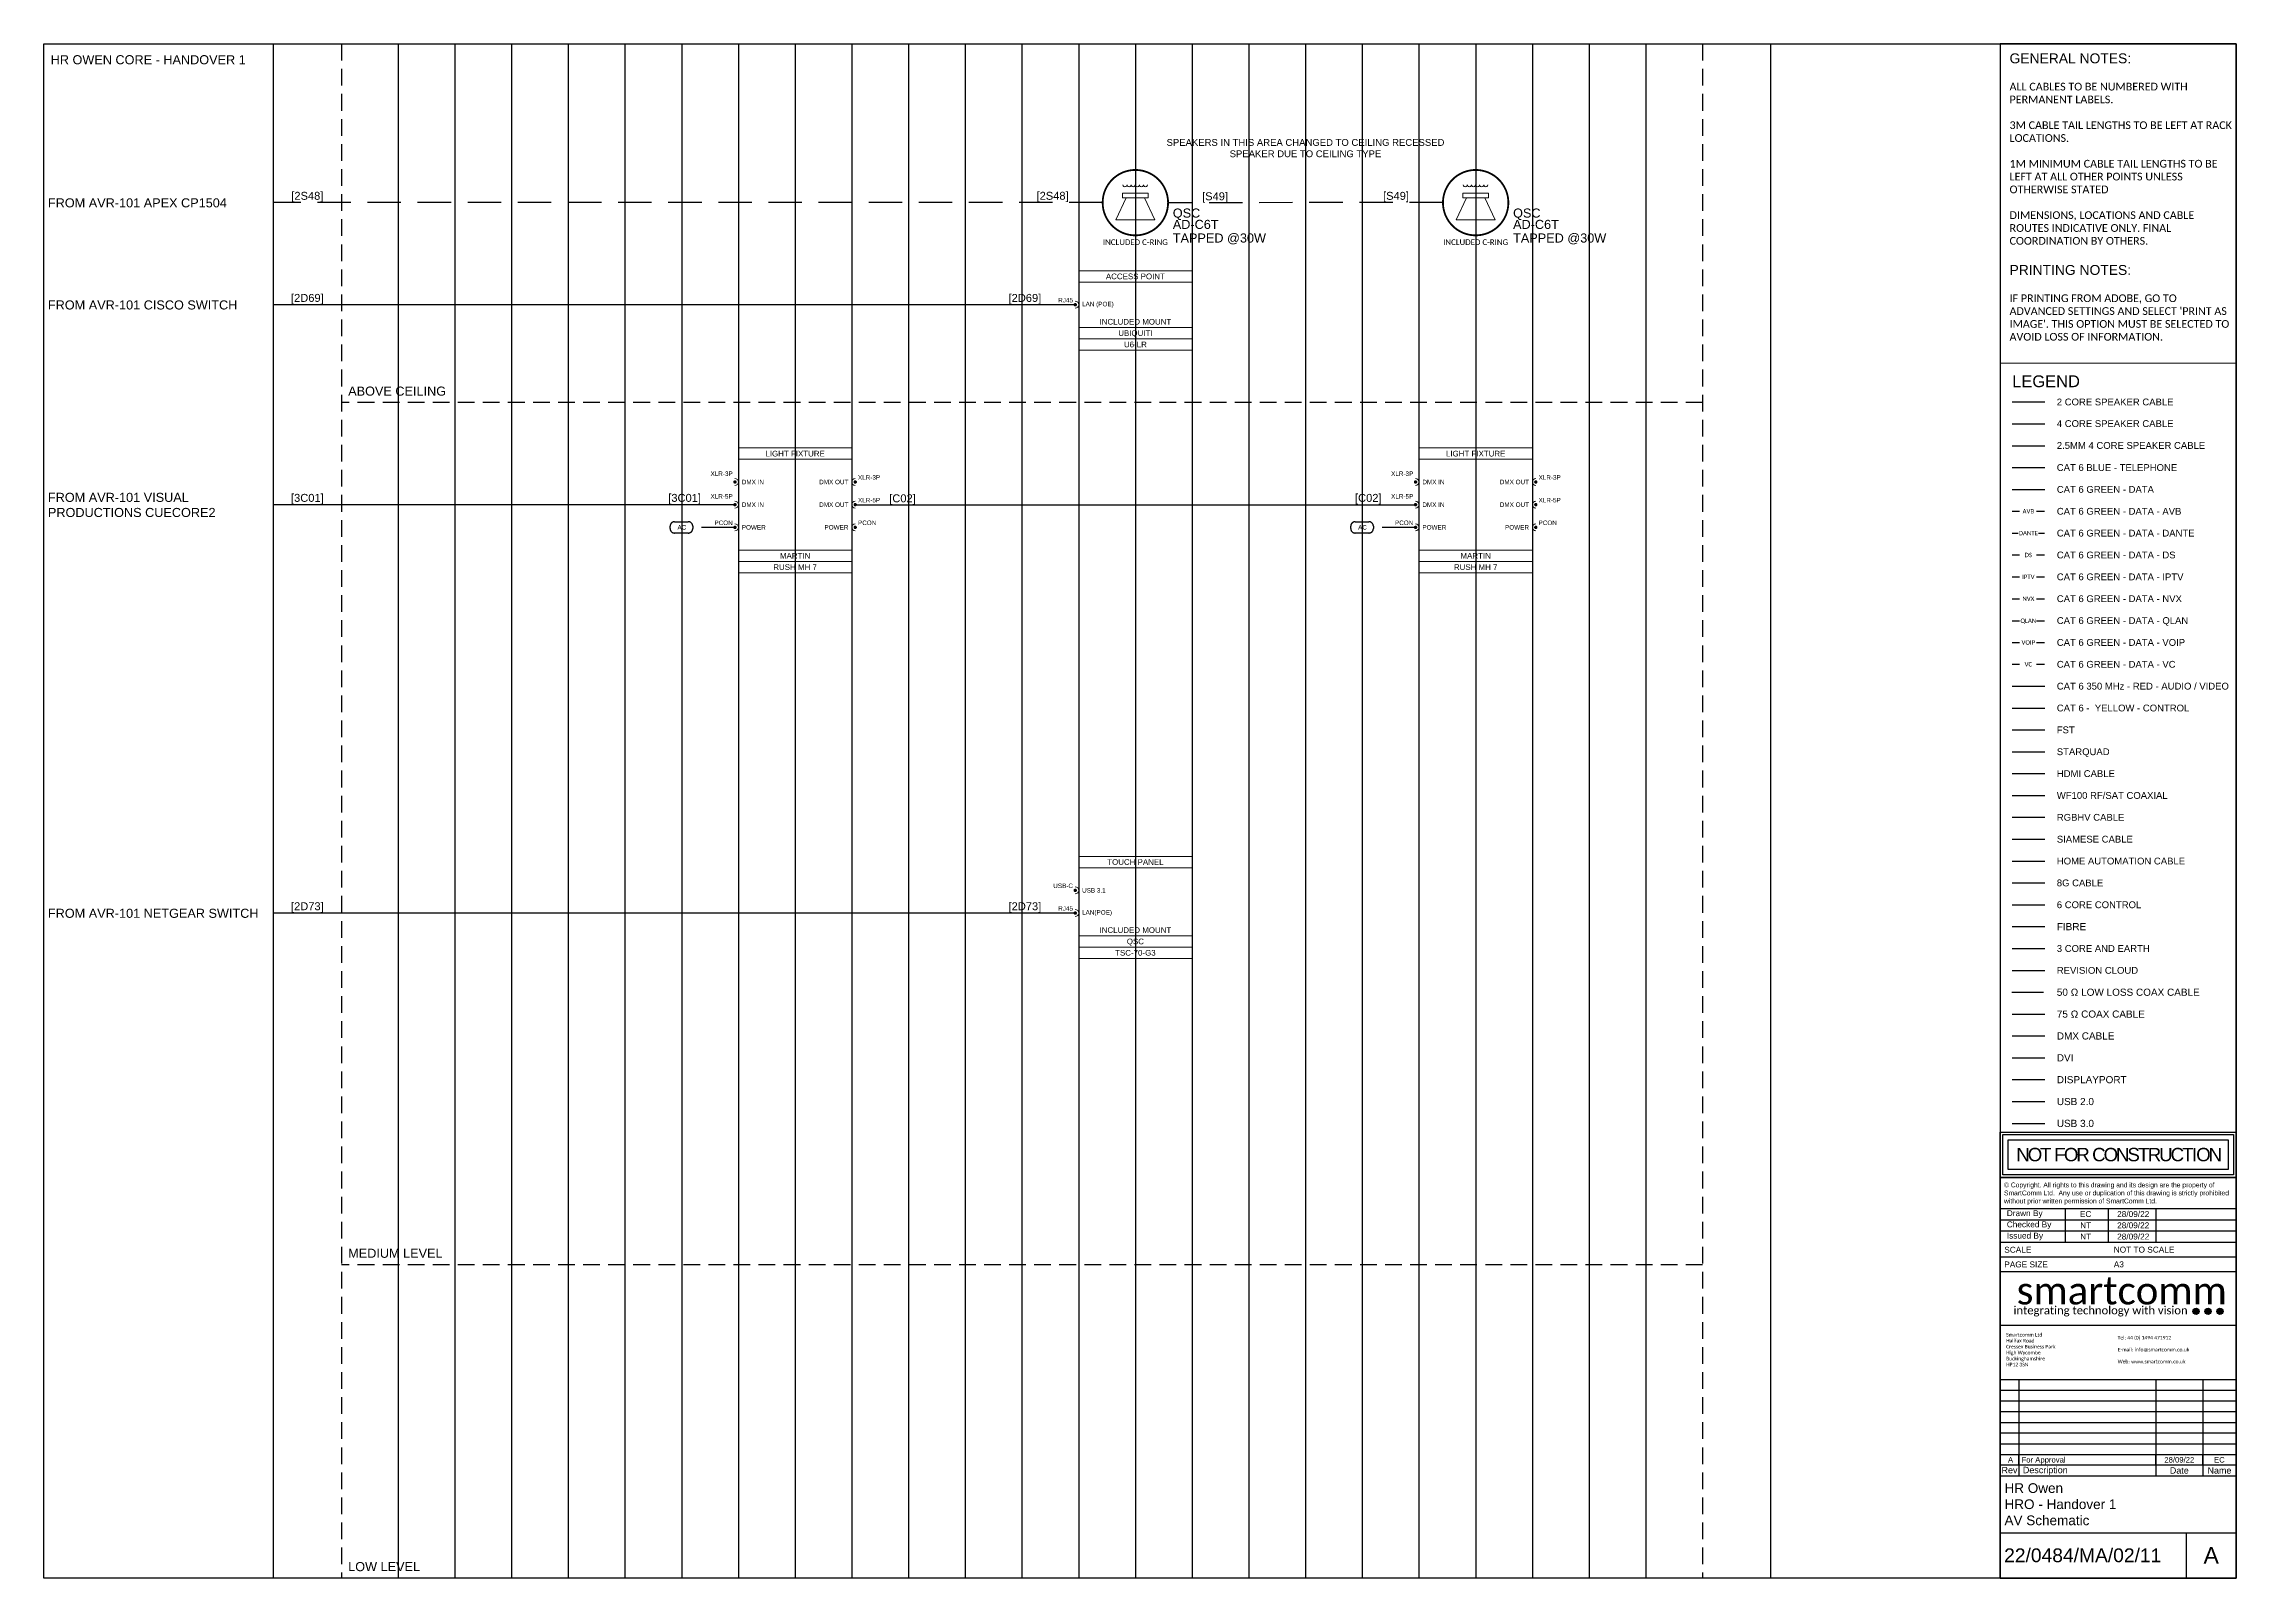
# Paper-space layout '11' of a CAD drawing. Header units: millimetres. Extents: x 6 to 404, y 1 to 279.
# The model-space entities are those that its viewports show. They can reach past a viewport. Long polylines and large blocks are cut down to what shows.
import ezdxf
from ezdxf.enums import TextEntityAlignment as Align
from ezdxf.lldxf.tags import DXFTag

# ---------------------------------------------------------------- set-up
doc = ezdxf.new("R2010")
doc.units = ezdxf.units.MM
for name, pattern in [('DASHDOT', [1, 0.5, -0.25, 0, -0.25]), ('DASHED', [0.75, 0.5, -0.25]), ('DASHED2', [0.375, 0.25, -0.125]), ('DIVIDE', [1.25, 0.5, -0.25, 0, -0.25, 0, -0.25])]:
    doc.linetypes.add(name, pattern=pattern)
for name, color, linetype in [('SC - 2 Core Speaker', 211, 'DASHED'), ('SC - 3 Core and Earth', 7, 'DIVIDE'), ('SC - 3 Core Flex', 7, 'DASHED'), ('SC - 4 Core Speaker', 211, 'Continuous'), ('SC - 50 Ohm Coax', 36, 'DASHDOT'), ('SC - 6 Core Control', 40, 'DASHED'), ('SC - 75 Ohm Coax', 36, 'DASHED'), ('SC - 8G Cable', 115, 'Continuous'), ('SC - Cat - Blue - Tel', 5, 'Continuous'), ('SC - Cat - Green - Data', 84, 'Continuous'), ('SC - Cat - Green - Data - QLAN', 84, 'QLAN'), ('SC - Cat - Red - AV', 1, 'Continuous'), ('SC - Cat - Yellow - Control', 40, 'Continuous'), ('SC - Display Port', 194, 'ZIGZAG'), ('SC - DMX Cable', 30, 'Continuous'), ('SC - DVI', 192, 'DASHDOT'), ('SC - Fibre', 170, 'DASHED'), ('SC - FST', 4, 'DASHED'), ('SC - HDMI', 192, 'Continuous'), ('SC - Home Automation Cable', 62, 'DASHED'), ('SC - Induction Loop 4 Core Speaker', 211, 'DIVIDE'), ('SC - Revision Cloud', 3, 'Continuous'), ('SC - RGBHV', 252, 'DASHED'), ('SC - Siamese', 46, 'DIVIDE'), ('SC - Starquad', 4, 'Continuous'), ('SC - Text', 7, 'Continuous'), ('SC - TITLE_BLOCK', 7, 'Continuous'), ('SC - USB 2.0', 84, 'DASHED'), ('SC - USB 3.0', 84, 'DASHDOT'), ('SC - WF100', 252, 'Continuous'), ('Text', 7, 'Continuous')]:
    doc.layers.add(name, color=color, linetype=linetype)
doc.layers.add('SC - Equipment', color=7, linetype='Continuous', lineweight=13)
doc.layers.add('SC - Xlines', color=252, linetype='Continuous', plot=False)
doc.styles.add('ARIAL', font='arial.ttf')
doc.styles.add('CALIBRI', font='calibri.ttf')
doc.styles.get("Standard").update_dxf_attribs({"font": 'arial.ttf', "height": 35})
doc.styles.add('STYLE1', font='arial.ttf', dxfattribs={"height": 50})
tags = doc.linetypes.add('QLAN', pattern='A,3.942001,-0.106942,["QLAN",ARIAL,S=0.5,R=0,X=0,Y=-0.25],-1.981735,3.969322', length=10).pattern_tags.tags
tags[6] = DXFTag(74, 10)
doc.linetypes.add('ZIGZAG', pattern='A,0.00254,-5.08,[131,ltypeshp.shx,S=5.08,R=0,X=-5.08,Y=0],-10.16,[131,ltypeshp.shx,S=5.08,R=180,X=5.08,Y=0],-5.08', length=20.32254)

# ---------------------------------------------------------------- blocks, each defined once
blk = doc.blocks.new('*U53')
at = {"layer": 'SC - TITLE_BLOCK'}
for points in [[(-21.44, 8.24), (21.44, 8.24), (21.44, 0), (-21.44, 0)], [(-20.95, 7.77), (20.95, 7.77), (20.95, 0.49), (-20.95, 0.49)], [(-19.98, 6.8), (19.98, 6.8), (19.98, 1.46), (-19.98, 1.46)]]:
    blk.add_lwpolyline(points, close=True, dxfattribs=at)
at = {"layer": 'SC - TITLE_BLOCK', "insert": (0, 4.13), "char_height": 2.4285, "width": 39.9585, "attachment_point": 5, "style": 'STYLE1'}
blk.add_mtext('{\\T0.85;NOT FOR CONSTRUCTION}', dxfattribs=at)
blk = doc.blocks.new('SMARTCOMM LOGO 2019')
at = {"layer": 'SC - TITLE_BLOCK', "ltscale": 5, "true_color": 0x0fce74}
h = blk.add_hatch(color=112, dxfattribs=at)
h.dxf.hatch_style = 1
edge = h.paths.add_edge_path()
edge.add_arc((14.16, -2.37), 0.569, 0, 360)
h = blk.add_hatch(color=112, dxfattribs=at)
h.dxf.hatch_style = 1
edge = h.paths.add_edge_path()
edge.add_arc((16.32, -2.37), 0.569, 0, 360)
h = blk.add_hatch(color=112, dxfattribs=at)
h.dxf.hatch_style = 1
edge = h.paths.add_edge_path()
edge.add_arc((18.48, -2.37), 0.569, 0, 360)
at = {"layer": 'SC - TITLE_BLOCK', "color": 112, "ltscale": 5, "true_color": 0x0fce74}
for centre in [(14.16, -2.37), (16.32, -2.37), (18.48, -2.37)]:
    blk.add_circle(centre, 0.569, dxfattribs=at)
at = {"layer": 'SC - TITLE_BLOCK', "ltscale": 5, "insert": (0, 1.36), "char_height": 5, "attachment_point": 5, "style": 'CALIBRI'}
blk.add_mtext_dynamic_manual_height_columns('\\pxqd;{\\C232;\\c6885326;smart\\C253;\\c10396581;comm}', width=36.8648, gutter_width=48.7, heights=[0], dxfattribs=at)
at = {"layer": 'SC - TITLE_BLOCK', "ltscale": 5, "insert": (-3.19, -2.37), "char_height": 1.47, "attachment_point": 5, "line_spacing_factor": 0.816327, "style": 'CALIBRI'}
blk.add_mtext_dynamic_manual_height_columns('{\\C253;\\c10396581;integrating technology with} {\\C232;\\c6885326;vision}', width=69.6177, gutter_width=48.7, heights=[0], dxfattribs=at)
blk = doc.blocks.new('DrawnChkIss')
at = {"layer": 'SC - TITLE_BLOCK'}
for p, q in [((0, 9.05), (44.13, 9.05)), ((12.21, 2.75), (12.21, 9.05)), ((20.25, 2.75), (20.25, 9.05)), ((29.13, 9.05), (29.13, 2.75)), ((0, 6.95), (44.13, 6.95)), ((0, 4.85), (44.13, 4.85)), ((0, 2.75), (44.13, 2.75))]:
    blk.add_line(p, q, dxfattribs=at)
at = {"layer": 'SC - TITLE_BLOCK', "char_height": 1.1057, "width": 10.9483, "attachment_point": 4}
for s, insert in [('{\\fArial|b0|i0|c0|p34;Drawn By}', (1.26, 8)), ('{\\fArial|b0|i0|c0|p34;Checked By}', (1.26, 5.9)), ('{\\fArial|b0|i0|c0|p34;Issued By}', (1.26, 3.8))]:
    blk.add_mtext(s, dxfattribs=dict(at, insert=insert))
at = {"layer": 'SC - TITLE_BLOCK', "style": 'STYLE1'}
for tag, p in [('INITIALS', (16.01, 8)), ('DRAWDATE', (24.89, 8)), ('INITIALS', (16.01, 5.9)), ('INITIALS', (16.01, 3.8)), ('ISSUEDATE', (24.89, 3.8)), ('CHKDDATE', (24.89, 5.9))]:
    blk.add_attdef(tag, text='', height=1.11, dxfattribs=at).set_placement(p, align=Align.MIDDLE_CENTER)
blk = doc.blocks.new('RevisionDTLS')
at = {"layer": 'SC - TITLE_BLOCK', "ltscale": 5}
for p, q in [((3.4, 0), (3.4, 1.94)), ((28.3, 0), (28.3, 1.94)), ((36.8, 0), (36.8, 1.94))]:
    blk.add_line(p, q, dxfattribs=at)
blk.add_lwpolyline([(0, 1.94), (42.87, 1.94), (42.87, 0), (0, 0)], close=True, dxfattribs=at)
blk.add_attdef('REV', text='', height=1, dxfattribs=at).set_placement((1.9, 0.97), align=Align.MIDDLE)
blk.add_attdef('DESCRIPTION', text='', height=1, dxfattribs=at).set_placement((3.9, 0.97), align=Align.MIDDLE_LEFT)
for tag, p in [('DATE', (32.55, 0.97)), ('INITIAL', (39.83, 0.97))]:
    blk.add_attdef(tag, text='', height=1, dxfattribs=at).set_placement(p, align=Align.MIDDLE_CENTER)
blk = doc.blocks.new('MARTIN AUDIO RUSH MH7 - SCHEMATIC')
at = {"layer": 'SC - Equipment'}
for p, q in [((-25, 0), (25, 0)), ((-25, -55), (-25, 0)), ((25, 0), (25, -55)), ((25, -5), (-25, -5)), ((25, -45), (-25, -45)), ((25, -45), (-25, -45)), ((25, -50), (-25, -50)), ((25, -50), (-25, -50)), ((25, -50), (-25, -50)), ((25, -55), (-25, -55))]:
    blk.add_line(p, q, dxfattribs=at)
at = {"layer": 'SC - Equipment', "const_width": 0.7}
for points in [[(-26.1, -15, 1), (-26.9, -15, 1)], [(26.1, -15, -1), (26.9, -15, -1)], [(-26.1, -25, 1), (-26.9, -25, 1)], [(26.1, -25, -1), (26.9, -25, -1)], [(-26.1, -35, 1), (-26.9, -35, 1)], [(26.1, -35, -1), (26.9, -35, -1)]]:
    blk.add_lwpolyline(points, format="xyb", close=True, dxfattribs=at)
at = {"layer": 'SC - Equipment'}
for centre, start, end in [((-26.5, -15), 270, 90), ((26.5, -15), 90, 270), ((-26.5, -25), 270, 90), ((26.5, -25), 90, 270), ((-26.5, -35), 270, 90), ((26.5, -35), 90, 270)]:
    blk.add_arc(centre, 1.5, start, end, dxfattribs=at)
at = {"ltscale": 5}
for tag, p in [('DESCRIPTION', (0, -2.5)), ('MAKE', (0, -47.5)), ('MODEL', (0, -52.5))]:
    blk.add_attdef(tag, text='', height=2.5, dxfattribs=at).set_placement(p, align=Align.MIDDLE_CENTER)
at = {"ltscale": 5, "flags": 1}
for tag, p in [('ROOM_TYPE', (45, -5)), ('LOCATION', (45, -10)), ('RACK_EQUIPMENT_(Y/N)', (45, -15)), ('IP_(Y/N)', (45, -30)), ('AMP(@240V)', (45, -40)), ('POE(WATT)', (45, -35)), ('WATT', (45, -45)), ('BTU/H', (45, -50)), ('WEIGHT(KG)', (45, -55)), ('TRANSFORMER_TAPS', (45, -60))]:
    blk.add_attdef(tag, p, '', height=2.5, dxfattribs=at)
blk.add_attdef('BRACKET', text='', height=2.5, dxfattribs=at).set_placement((0, -42.5), align=Align.MIDDLE_CENTER)
at = {"layer": 'SC - Equipment', "ltscale": 5, "char_height": 2}
for s, insert, width, attachment_point in [(' XLR-3P', (-27.5, -11.35), 5.7736, 6), ('DMX IN', (-23.5, -15), 23.5, 4), ('DMX OUT', (23.5, -15), 28.7616, 6), ('XLR-3P', (27.72, -13), 7.1748, 4), (' XLR-5P', (-27.5, -21.35), 5.7736, 6), ('DMX IN', (-23.5, -25), 23.5, 4), ('DMX OUT', (23.5, -25), 28.7616, 6), ('XLR-5P', (27.72, -23), 7.1748, 4), ('PCON', (-27.5, -33), 5.7736, 6), ('POWER', (-23.5, -35), 23.5, 4), ('POWER', (23.5, -35), 28.7616, 6), ('PCON', (27.72, -33), 7.1748, 4)]:
    blk.add_mtext(s, dxfattribs=dict(at, insert=insert, width=width, attachment_point=attachment_point))
blk = doc.blocks.new('QSC TSC-70-G3 - SCHEMATIC')
at = {"layer": 'SC - Equipment'}
for p, q in [((-25, 0), (25, 0)), ((-25, -45), (-25, 0)), ((25, 0), (25, -45)), ((25, -5), (-25, -5)), ((25, -35), (-25, -35)), ((25, -35), (-25, -35)), ((25, -40), (-25, -40)), ((25, -40), (-25, -40)), ((25, -40), (-25, -40)), ((25, -45), (-25, -45))]:
    blk.add_line(p, q, dxfattribs=at)
at = {"layer": 'SC - Equipment', "const_width": 0.7}
for points in [[(-26.1, -15, 1), (-26.9, -15, 1)], [(-26.1, -25, 1), (-26.9, -25, 1)]]:
    blk.add_lwpolyline(points, format="xyb", close=True, dxfattribs=at)
at = {"layer": 'SC - Equipment'}
for centre in [(-26.5, -15), (-26.5, -25)]:
    blk.add_arc(centre, 1.5, 270, 90, dxfattribs=at)
at = {"ltscale": 5}
for tag, p in [('DESCRIPTION', (0, -2.5)), ('BRACKET', (0, -32.5)), ('MAKE', (0, -37.5)), ('MODEL', (0, -42.5))]:
    blk.add_attdef(tag, text='', height=2.5, dxfattribs=at).set_placement(p, align=Align.MIDDLE_CENTER)
at = {"ltscale": 5, "flags": 1}
for tag, p in [('ROOM_TYPE', (45, -5)), ('LOCATION', (45, -10)), ('RACK_EQUIPMENT_(Y/N)', (45, -15)), ('IP_(Y/N)', (45, -30)), ('AMP(@240V)', (45, -40)), ('POE(WATT)', (45, -35)), ('WATT', (45, -45)), ('BTU/H', (45, -50)), ('WEIGHT(KG)', (45, -55)), ('TRANSFORMER_TAPS', (45, -60))]:
    blk.add_attdef(tag, p, '', height=2.5, dxfattribs=at)
at = {"layer": 'SC - Equipment', "ltscale": 5, "char_height": 2}
for s, insert, width, attachment_point in [('USB-C', (-27.5, -13), 5.7736, 6), ('USB 3.1', (-23.5, -15), 47.6216, 4), ('RJ45', (-27.5, -23), 5.7736, 6), ('LAN(POE) ', (-23.5, -25), 47.6216, 4)]:
    blk.add_mtext(s, dxfattribs=dict(at, insert=insert, width=width, attachment_point=attachment_point))
blk = doc.blocks.new('UBIQUITI U6-LR - SCHEMATIC')
at = {"layer": 'SC - Equipment'}
for p, q in [((-25, 0), (25, 0)), ((-25, -35), (-25, 0)), ((25, 0), (25, -35)), ((25, -5), (-25, -5)), ((25, -25), (-25, -25)), ((25, -25), (-25, -25)), ((25, -30), (-25, -30)), ((25, -30), (-25, -30)), ((25, -30), (-25, -30)), ((25, -35), (-25, -35))]:
    blk.add_line(p, q, dxfattribs=at)
at = {"layer": 'SC - Equipment', "const_width": 0.7}
blk.add_lwpolyline([(-26.1, -15, 1), (-26.9, -15, 1)], format="xyb", close=True, dxfattribs=at)
at = {"layer": 'SC - Equipment'}
blk.add_arc((-26.5, -15), 1.5, 270, 90, dxfattribs=at)
at = {"ltscale": 5}
for tag, p in [('DESCRIPTION', (0, -2.5)), ('BRACKET', (0, -22.5)), ('MAKE', (0, -27.5)), ('MODEL', (0, -32.5))]:
    blk.add_attdef(tag, text='', height=2.5, dxfattribs=at).set_placement(p, align=Align.MIDDLE_CENTER)
at = {"ltscale": 5, "flags": 1}
for tag, p in [('ROOM_TYPE', (45, -5)), ('LOCATION', (45, -10)), ('RACK_EQUIPMENT_(Y/N)', (45, -15)), ('IP_(Y/N)', (45, -30)), ('AMP(@240V)', (45, -40)), ('POE(WATT)', (45, -35)), ('WATT', (45, -45)), ('BTU/H', (45, -50)), ('WEIGHT(KG)', (45, -55)), ('TRANSFORMER_TAPS', (45, -60))]:
    blk.add_attdef(tag, p, '', height=2.5, dxfattribs=at)
at = {"layer": 'SC - Equipment', "ltscale": 5, "char_height": 2}
for s, insert, width, attachment_point in [('RJ45', (-27.5, -13), 5.7736, 6), ('LAN (POE)', (-23.5, -15), 23.5, 4)]:
    blk.add_mtext(s, dxfattribs=dict(at, insert=insert, width=width, attachment_point=attachment_point))
blk = doc.blocks.new('QSC AD-C6T - SCHEMATIC')
at = {"layer": 'SC - Equipment'}
for p, q in [((-4.04, -12.3), (-8.61, -21.95)), ((4.03, -12.3), (8.58, -21.96)), ((8.58, -21.96), (-8.61, -21.95))]:
    blk.add_line(p, q, dxfattribs=at)
at = {"layer": 'SC - Equipment', "const_width": 0.797}
for points in [[(14.41, -14.43, 1), (-14.43, -14.41, 1)], [(-14.43, -14.41, 1), (14.41, -14.43, 1)]]:
    blk.add_lwpolyline(points, format="xyb", dxfattribs=at)
at = {"layer": 'SC - Equipment'}
for points in [[(-5.71, -10.19), (5.7, -10.2), (5.7, -12.3), (-5.71, -12.29)], [(-5.71, -10.19), (5.7, -10.2), (5.7, -12.31), (-5.71, -12.3)]]:
    blk.add_lwpolyline(points, close=True, dxfattribs=at)
for centre in [(-4.59, -6.52), (-2.78, -6.52), (-0.97, -6.52), (0.85, -6.53), (2.64, -6.53), (4.45, -6.53)]:
    blk.add_arc(centre, 0.9, 179.95469, 359.95469, dxfattribs=at)
at = {"ltscale": 5, "style": 'CALIBRI', "flags": 1}
for tag, p in [('ROOM_TYPE', (34.66, 30.74)), ('LOCATION', (34.66, 25.74)), ('RACK_EQUIPMENT_(Y/N)', (34.66, 20.74)), ('POE(WATT)', (34.66, 10.74)), ('IP_(Y/N)', (34.66, 15.74)), ('AMP(@240V)', (34.66, 5.74)), ('WATT', (34.66, 0.74)), ('WEIGHT(KG)', (34.66, -9.26)), ('BTU/H', (34.66, -4.26)), ('DESCRIPTION', (34.66, -14.26))]:
    blk.add_attdef(tag, p, '', height=2.5, dxfattribs=at)
at = {"ltscale": 5, "style": 'CALIBRI'}
blk.add_attdef('BRACKET', text='', height=2.5, dxfattribs=at).set_placement((-0.01, -31.84), align=Align.MIDDLE_CENTER)
at = {"layer": 'SC - Equipment'}
for tag, p in [('MAKE', (16.49, -21)), ('MODEL', (16.49, -26))]:
    blk.add_attdef(tag, p, '', height=4, dxfattribs=at)
at = {"layer": 'SC - Equipment', "color": 3}
blk.add_attdef('TRANSFORMER_TAPS', (16.49, -32), '', height=4, dxfattribs=at)

msp = doc.modelspace()

# ---------------------------------------------------------------- linework, layer by layer
at = {"color": 30, "linetype": 'DASHED2', "ltscale": 5}
for p, q in [((-46208.968, -4973.253), (-46208.968, -5649.498)), ((-45608.968, -4973.253), (-45608.968, -5649.498))]:
    msp.add_line(p, q, dxfattribs=at)
at = {"color": 31, "linetype": 'DASHED2', "ltscale": 5}
for p, q in [((-45608.968, -5131.375), (-46208.968, -5131.375)), ((-45608.968, -5511.375), (-46208.968, -5511.375))]:
    msp.add_line(p, q, dxfattribs=at)
at = {"layer": 'SC - 2 Core Speaker', "ltscale": 5}
msp.add_line((-55542.596, -2641.622), (-55475.743, -2641.622), dxfattribs=at)
for points in [[(-45873.399, -5043.242), (-46238.968, -5043.242)], [(-45723.399, -5043.242), (-45844.56, -5043.264)]]:
    msp.add_lwpolyline(points, dxfattribs=at)
at = {"layer": 'SC - 3 Core and Earth', "ltscale": 5}
msp.add_line((-55542.596, -3766.622), (-55475.743, -3766.622), dxfattribs=at)
at = {"layer": 'SC - 3 Core Flex', "ltscale": 3}
for points in [[(-46062.066, -5183.875), (-46056.066, -5183.875, -0.4142136), (-46054.066, -5185.875), (-46054.066, -5186.875, -0.4142136), (-46056.066, -5188.875), (-46062.066, -5188.875, -0.4142136), (-46064.066, -5186.875), (-46064.066, -5185.875, -0.4142136)], [(-45762.066, -5183.875), (-45756.066, -5183.875, -0.4142136), (-45754.066, -5185.875), (-45754.066, -5186.875, -0.4142136), (-45756.066, -5188.875), (-45762.066, -5188.875, -0.4142136), (-45764.066, -5186.875), (-45764.066, -5185.875, -0.4142136)]]:
    msp.add_lwpolyline(points, format="xyb", close=True, dxfattribs=at)
at = {"layer": 'SC - 3 Core Flex', "ltscale": 5}
for points in [[(-46035.468, -5186.375), (-46054.066, -5186.375)], [(-45735.468, -5186.375), (-45754.066, -5186.375)]]:
    msp.add_lwpolyline(points, dxfattribs=at)
at = {"layer": 'SC - 4 Core Speaker', "ltscale": 5}
msp.add_line((-55542.596, -2686.622), (-55475.743, -2686.622), dxfattribs=at)
at = {"layer": 'SC - 50 Ohm Coax', "ltscale": 5}
msp.add_line((-55543.295, -3856.622), (-55478.441, -3856.622), dxfattribs=at)
at = {"layer": 'SC - 6 Core Control', "ltscale": 5}
msp.add_line((-55542.596, -3676.622), (-55475.743, -3676.622), dxfattribs=at)
at = {"layer": 'SC - 75 Ohm Coax', "ltscale": 5}
msp.add_line((-55542.596, -3901.622), (-55475.743, -3901.622), dxfattribs=at)
at = {"layer": 'SC - 8G Cable', "ltscale": 5}
msp.add_line((-55542.596, -3631.622), (-55475.743, -3631.622), dxfattribs=at)
at = {"layer": 'SC - Cat - Blue - Tel', "ltscale": 5}
msp.add_line((-55542.596, -2776.622), (-55475.743, -2776.622), dxfattribs=at)
at = {"layer": 'SC - Cat - Green - Data', "ltscale": 5}
for p, q in [((-55542.596, -2821.622), (-55475.743, -2821.622)), ((-55542.914, -3091.946), (-55527.886, -3091.946))]:
    msp.add_line(p, q, dxfattribs=at)
at = {"layer": 'SC - Cat - Green - Data', "ltscale": 5, "transparency": 33554687}
for p, q in [((-55542.914, -2866.622), (-55527.886, -2866.622)), ((-55492.557, -2866.622), (-55476.06, -2866.622)), ((-55542.914, -2911.622), (-55530.214, -2911.622)), ((-55488.907, -2911.622), (-55476.06, -2911.622)), ((-55542.914, -2956.622), (-55527.886, -2956.622)), ((-55492.557, -2956.622), (-55476.06, -2956.622)), ((-55542.914, -3001.622), (-55527.886, -3001.622)), ((-55492.557, -3001.622), (-55476.06, -3001.622)), ((-55542.914, -3046.622), (-55527.886, -3046.622)), ((-55492.557, -3046.622), (-55476.06, -3046.622)), ((-55492.557, -3091.946), (-55476.06, -3091.946)), ((-55542.914, -3136.622), (-55527.886, -3136.622)), ((-55492.557, -3136.622), (-55476.06, -3136.622)), ((-55542.914, -3181.622), (-55527.886, -3181.622)), ((-55492.557, -3181.622), (-55476.06, -3181.622))]:
    msp.add_line(p, q, dxfattribs=at)
at = {"layer": 'SC - Cat - Green - Data', "ltscale": 5}
for points in [[(-45885.468, -5088.242), (-46238.968, -5088.242)], [(-45885.468, -5356.375), (-46238.968, -5356.375)]]:
    msp.add_lwpolyline(points, dxfattribs=at)
at = {"layer": 'SC - Cat - Red - AV', "ltscale": 5}
msp.add_line((-55542.596, -3226.622), (-55475.743, -3226.622), dxfattribs=at)
at = {"layer": 'SC - Cat - Yellow - Control', "ltscale": 5}
msp.add_line((-55542.596, -3271.622), (-55475.743, -3271.622), dxfattribs=at)
at = {"layer": 'SC - Display Port', "ltscale": 0.1}
msp.add_line((-55542.596, -4036.622), (-55475.743, -4036.622), dxfattribs=at)
at = {"layer": 'SC - DMX Cable', "ltscale": 5}
msp.add_line((-55542.596, -3946.622), (-55475.743, -3946.622), dxfattribs=at)
for points in [[(-46035.468, -5176.375), (-46238.968, -5176.375)], [(-45982.468, -5176.375), (-45735.468, -5176.375)]]:
    msp.add_lwpolyline(points, dxfattribs=at)
at = {"layer": 'SC - DVI', "ltscale": 5}
msp.add_line((-55542.596, -3991.622), (-55475.743, -3991.622), dxfattribs=at)
at = {"layer": 'SC - Fibre', "ltscale": 5}
msp.add_line((-55542.596, -3721.622), (-55475.743, -3721.622), dxfattribs=at)
at = {"layer": 'SC - FST', "ltscale": 5}
msp.add_line((-55542.596, -3316.622), (-55475.743, -3316.622), dxfattribs=at)
at = {"layer": 'SC - HDMI', "ltscale": 5}
msp.add_line((-55542.596, -3406.622), (-55475.743, -3406.622), dxfattribs=at)
at = {"layer": 'SC - Home Automation Cable', "ltscale": 5}
msp.add_line((-55542.596, -3586.622), (-55475.743, -3586.622), dxfattribs=at)
at = {"layer": 'SC - Induction Loop 4 Core Speaker', "ltscale": 5}
msp.add_line((-55542.596, -2731.622), (-55475.743, -2731.622), dxfattribs=at)
at = {"layer": 'SC - Revision Cloud', "ltscale": 5}
msp.add_line((-55542.596, -3811.622), (-55475.743, -3811.622), dxfattribs=at)
at = {"layer": 'SC - RGBHV', "ltscale": 5}
msp.add_line((-55542.596, -3496.622), (-55475.743, -3496.622), dxfattribs=at)
at = {"layer": 'SC - Siamese', "ltscale": 5}
msp.add_line((-55542.596, -3541.622), (-55475.743, -3541.622), dxfattribs=at)
at = {"layer": 'SC - Starquad', "ltscale": 5}
msp.add_line((-55542.596, -3361.622), (-55475.743, -3361.622), dxfattribs=at)
at = {"layer": 'SC - USB 2.0', "ltscale": 5}
msp.add_line((-55542.596, -4081.622), (-55475.743, -4081.622), dxfattribs=at)
at = {"layer": 'SC - USB 3.0', "ltscale": 5}
msp.add_line((-55542.596, -4126.622), (-55475.743, -4126.622), dxfattribs=at)
at = {"layer": 'SC - WF100', "ltscale": 5}
msp.add_line((-55542.596, -3451.622), (-55475.743, -3451.622), dxfattribs=at)
at = {"layer": 'SC - Xlines', "ltscale": 5, "transparency": 33554687}
msp.add_lwpolyline([(-46340.105, -4973.253), (-45477.831, -4973.253), (-45477.831, -5649.498), (-46340.105, -5649.498)], close=True, dxfattribs=at)
at = {"layer": 'SC - Xlines', "ltscale": 5}
for points in [[(-46238.968, -4973.253), (-46238.968, -5649.498)], [(-46158.968, -4973.253), (-46158.968, -5649.498)], [(-46108.968, -4973.253), (-46108.968, -5649.498)], [(-46058.968, -4973.253), (-46058.968, -5649.498)], [(-46008.968, -4973.253), (-46008.968, -5649.498)], [(-45958.968, -4973.253), (-45958.968, -5649.498)], [(-45908.968, -4973.253), (-45908.968, -5649.498)], [(-45858.968, -4973.253), (-45858.968, -5649.498)], [(-45808.968, -4973.253), (-45808.968, -5649.498)], [(-45758.968, -4973.253), (-45758.968, -5649.498)], [(-45708.968, -4973.253), (-45708.968, -5649.498)], [(-45658.968, -4973.253), (-45658.968, -5649.498)], [(-45578.968, -4973.253), (-45578.968, -5649.498)]]:
    msp.add_lwpolyline(points, dxfattribs=at)
at = {"layer": 'SC - Xlines', "color": 250, "ltscale": 5}
for points in [[(-46183.968, -4973.253), (-46183.968, -5649.498)], [(-46133.968, -4973.253), (-46133.968, -5649.498)], [(-46083.968, -4973.253), (-46083.968, -5649.498)], [(-46033.968, -4973.253), (-46033.968, -5649.498)], [(-45983.968, -4973.253), (-45983.968, -5649.498)], [(-45933.968, -4973.253), (-45933.968, -5649.498)], [(-45883.968, -4973.253), (-45883.968, -5649.498)], [(-45833.968, -4973.253), (-45833.968, -5649.498)], [(-45783.968, -4973.253), (-45783.968, -5649.498)], [(-45733.968, -4973.253), (-45733.968, -5649.498)], [(-45683.968, -4973.253), (-45683.968, -5649.498)], [(-45633.968, -4973.253), (-45633.968, -5649.498)]]:
    msp.add_lwpolyline(points, dxfattribs=at)

# ---------------------------------------------------------------- block references
at = {"ltscale": 5}
for name, p, values in [('QSC AD-C6T - SCHEMATIC', (-45858.968, -5028.834), {'MAKE': 'QSC', 'MODEL': 'AD-C6T', 'BRACKET': 'INCLUDED C-RING', 'TRANSFORMER_TAPS': 'TAPPED @30W'}), ('QSC AD-C6T - SCHEMATIC', (-45708.968, -5028.834), {'MAKE': 'QSC', 'MODEL': 'AD-C6T', 'BRACKET': 'INCLUDED C-RING', 'TRANSFORMER_TAPS': 'TAPPED @30W'}), ('UBIQUITI U6-LR - SCHEMATIC', (-45858.968, -5073.242), {'DESCRIPTION': 'ACCESS POINT', 'MAKE': 'UBIQUITI', 'MODEL': 'U6-LR', 'BRACKET': 'INCLUDED MOUNT'}), ('MARTIN AUDIO RUSH MH7 - SCHEMATIC', (-46008.968, -5151.375), {'DESCRIPTION': 'LIGHT FIXTURE', 'MAKE': 'MARTIN', 'MODEL': 'RUSH MH 7'}), ('MARTIN AUDIO RUSH MH7 - SCHEMATIC', (-45708.968, -5151.375), {'DESCRIPTION': 'LIGHT FIXTURE', 'MAKE': 'MARTIN', 'MODEL': 'RUSH MH 7'}), ('QSC TSC-70-G3 - SCHEMATIC', (-45858.968, -5331.375), {'DESCRIPTION': 'TOUCH PANEL', 'MAKE': 'QSC', 'MODEL': 'TSC-70-G3', 'BRACKET': 'INCLUDED MOUNT'})]:
    msp.add_blockref(name, p, dxfattribs=at).add_auto_attribs(values)

# ---------------------------------------------------------------- texts
at = {"layer": 'SC - Cat - Green - Data - QLAN', "ltscale": 5, "transparency": 33554687, "style": 'CALIBRI'}
for s, p in [('AVB', (-55509.487, -2866.622)), ('DANTE', (-55509.487, -2911.622)), ('DS', (-55509.487, -2956.622)), ('IPTV', (-55509.487, -3001.622)), ('NVX', (-55509.487, -3046.622)), ('VOIP', (-55509.487, -3136.622)), ('VC', (-55509.487, -3181.622))]:
    msp.add_text(s, height=9.0259, dxfattribs=at).set_placement(p, align=Align.MIDDLE_CENTER)
at = {"layer": 'SC - Cat - Green - Data - QLAN', "ltscale": 5, "style": 'CALIBRI'}
msp.add_text('QLAN', height=9.0259, dxfattribs=at).set_placement((-55509.487, -3091.946), align=Align.MIDDLE_CENTER)
at = {"layer": 'SC - Text', "style": 'STYLE1'}
for s, height, p in [('2 CORE SPEAKER CABLE', 14, (-55450.898, -2641.622)), ('4 CORE SPEAKER CABLE', 14, (-55450.898, -2686.144)), ('2.5MM 4 CORE SPEAKER CABLE', 14, (-55450.898, -2731.144)), ('CAT 6 BLUE - TELEPHONE', 14, (-55450.898, -2776.622)), ('CAT 6 GREEN - DATA', 14, (-55450.898, -2821.622)), ('CAT 6 GREEN - DATA - AVB', 14, (-55450.898, -2866.622)), ('CAT 6 GREEN - DATA - DANTE', 14, (-55450.898, -2911.622)), ('CAT 6 GREEN - DATA - DS', 14, (-55450.898, -2956.622)), ('CAT 6 GREEN - DATA - IPTV', 14, (-55450.898, -3001.622)), ('CAT 6 GREEN - DATA - NVX', 14, (-55450.898, -3046.622)), ('CAT 6 GREEN - DATA - QLAN', 14, (-55450.898, -3091.622)), ('CAT 6 GREEN - DATA - VOIP', 14, (-55450.898, -3136.622)), ('CAT 6 GREEN - DATA - VC', 14, (-55450.898, -3181.622)), ('CAT 6 350 MHz - RED - AUDIO / VIDEO', 14, (-55450.898, -3226.622)), ('CAT 6 -  YELLOW - CONTROL', 14, (-55450.898, -3271.622)), ('FST', 14, (-55450.898, -3316.622)), ('STARQUAD', 14, (-55450.898, -3361.622)), ('HDMI CABLE', 14, (-55450.898, -3406.622)), ('WF100 RF/SAT COAXIAL', 14, (-55450.898, -3451.622)), ('RGBHV CABLE', 14, (-55450.898, -3496.622)), ('SIAMESE CABLE', 14, (-55450.898, -3541.622)), ('HOME AUTOMATION CABLE', 14, (-55450.898, -3586.622)), ('8G CABLE', 14, (-55450.898, -3631.622)), ('6 CORE CONTROL', 14, (-55450.898, -3676.622)), ('FIBRE', 14.7, (-55450.898, -3721.622)), ('3 CORE AND EARTH', 14, (-55450.898, -3766.622)), ('REVISION CLOUD', 14, (-55450.898, -3811.622)), ('50 Ω LOW LOSS COAX CABLE', 14.7, (-55450.898, -3856.622)), ('75 Ω COAX CABLE', 14.7, (-55450.898, -3901.622)), ('DMX CABLE', 14.7, (-55450.898, -3946.622)), ('DVI', 14.7, (-55450.898, -3991.622)), ('DISPLAYPORT', 14.7, (-55450.898, -4036.622)), ('USB 2.0', 14.7, (-55450.898, -4081.622)), ('USB 3.0', 14.7, (-55450.898, -4126.622))]:
    msp.add_text(s, height=height, dxfattribs=at).set_placement(p, align=Align.MIDDLE_LEFT)
at = {"layer": 'SC - Text', "insert": (-46337.105, -4978.253), "char_height": 4, "width": 104.71098, "attachment_point": 1, "style": 'ARIAL'}
msp.add_mtext('HR OWEN CORE - HANDOVER 1', dxfattribs=at)
at = {"layer": 'SC - Text', "color": 1, "insert": (-45783.991, -5023.253), "char_height": 3, "width": 134.02561, "attachment_point": 8}
msp.add_mtext('SPEAKERS IN THIS AREA CHANGED TO CEILING RECESSED SPEAKER DUE TO CEILING TYPE', dxfattribs=at)
at = {"layer": 'SC - Text'}
for s, insert, char_height, width, attachment_point in [('FROM AVR-101 APEX CP1504', (-46338.323, -5043.365), 4, 112.13429, 4), ('[2S48]', (-46223.968, -5043.045), 3.5, 12.99494, 8), ('[2S48]', (-45888.399, -5043.031), 3.5, 14.6761, 9), ('[S49]', (-45829.56, -5043.253), 3.5, 15.57197, 7), ('[S49]', (-45738.387, -5043.052), 3.5, 14.6761, 9), ('FROM AVR-101 CISCO SWITCH', (-46338.323, -5088.365), 4, 112.13429, 4), ('[2D69]', (-46223.968, -5088.042), 3.5, 12.99494, 8), ('[2D69]', (-45900.468, -5088.042), 3.5, 14.6761, 9), ('\\pxt7;FROM AVR-101 VISUAL PRODUCTIONS CUECORE2', (-46338.323, -5176.499), 4, 99.35542, 4), ('[3C01]', (-46223.968, -5176.175), 3.5, 12.99494, 8), ('[3C01]', (-46050.468, -5176.175), 3.5, 14.6761, 9), ('[C02]', (-45967.468, -5176.375), 3.5, 15.57197, 7), ('[C02]', (-45750.468, -5176.175), 3.5, 14.6761, 9), ('[2D73]', (-46223.968, -5356.175), 3.5, 12.99494, 8), ('[2D73]', (-45900.468, -5356.175), 3.5, 14.6761, 9), ('FROM AVR-101 NETGEAR SWITCH', (-46338.323, -5356.499), 4, 112.13429, 4)]:
    msp.add_mtext(s, dxfattribs=dict(at, insert=insert, char_height=char_height, width=width, attachment_point=attachment_point))
at = {"layer": 'SC - Text', "char_height": 4, "attachment_point": 7, "style": 'ARIAL'}
for s, insert in [('ABOVE CEILING', (-46205.968, -5128.375)), ('MEDIUM LEVEL', (-46205.968, -5508.375)), ('LOW LEVEL', (-46205.968, -5646.498))]:
    msp.add_mtext(s, dxfattribs=dict(at, insert=insert))
at = {"layer": 'Text', "char_height": 2, "width": 143.97126, "attachment_point": 5}
for insert in [(-46058.866, -5186.375), (-45758.866, -5186.375)]:
    msp.add_mtext('AC', dxfattribs=dict(at, insert=insert))

psp = doc.layouts.new('11')

# ---------------------------------------------------------------- linework, layer by layer
at = {"layer": 'SC - TITLE_BLOCK'}
for p, q in [((361.02, 59.17), (403.89, 59.17)), ((361.02, 56.5), (403.89, 56.5)), ((361.02, 46.78), (403.89, 46.78)), ((361.02, 36.89), (403.89, 36.89)), ((364.43, 36.89), (364.43, 19.4)), ((389.32, 36.89), (389.32, 19.4)), ((397.82, 36.89), (397.82, 19.4)), ((361.02, 34.95), (403.89, 34.95)), ((361.02, 33), (403.89, 33)), ((361.02, 31.06), (403.89, 31.06)), ((361.02, 29.12), (403.89, 29.12)), ((403.89, 27.18), (361.03, 27.18)), ((361.03, 25.23), (403.89, 25.23)), ((361.03, 23.29), (403.89, 23.29)), ((403.89, 21.35), (361.03, 21.35)), ((361.03, 19.4), (403.89, 19.4)), ((361.02, 9.08), (403.89, 9.08)), ((394.82, 9.08), (394.82, 0.83)), ((403.89, 9.08), (403.89, 0.83))]:
    psp.add_line(p, q, dxfattribs=at)
for points in [[(5.76, 279.44), (403.89, 279.44), (403.89, 0.83), (5.76, 0.83)], [(361.02, 0.83), (403.89, 0.83), (403.89, 279.44), (361.02, 279.44)], [(361.02, 73.6), (403.89, 73.6), (403.89, 0.83), (361.02, 0.83)]]:
    psp.add_lwpolyline(points, close=True, dxfattribs=at)
at = {"layer": 'SC - TITLE_BLOCK', "ltscale": 5}
psp.add_lwpolyline([(361.03, 23.29), (403.89, 23.29), (403.89, 21.35), (361.03, 21.35)], close=True, dxfattribs=at)

# ---------------------------------------------------------------- block references
at = {"layer": 'SC - TITLE_BLOCK'}
for name, p in [('*U53', (382.46, 73.6)), ('SMARTCOMM LOGO 2019', (382.46, 51.64))]:
    psp.add_blockref(name, p, dxfattribs=at)
ref = psp.add_blockref('DrawnChkIss', (361.02, 59.17), dxfattribs=dict(at, xscale=0.9713833740178799, yscale=0.9713833740178799, zscale=0.9713833740178799))
ref.add_attrib('INITIALS', 'EC', dxfattribs={"height": 1.074, "style": 'STYLE1'}).set_placement((376.57, 66.94), align=Align.MIDDLE_CENTER)
ref.add_attrib('INITIALS', 'NT', dxfattribs={"height": 1.074, "style": 'STYLE1'}).set_placement((376.57, 64.9), align=Align.MIDDLE_CENTER)
ref.add_attrib('INITIALS', 'NT', dxfattribs={"height": 1.074, "style": 'STYLE1'}).set_placement((376.57, 62.86), align=Align.MIDDLE_CENTER)
ref.add_attrib('DRAWDATE', '28/09/22', dxfattribs={"height": 1.074, "style": 'STYLE1'}).set_placement((385.2, 66.94), align=Align.MIDDLE_CENTER)
ref.add_attrib('CHKDDATE', '28/09/22', dxfattribs={"height": 1.074, "style": 'STYLE1'}).set_placement((385.2, 64.9), align=Align.MIDDLE_CENTER)
ref.add_attrib('ISSUEDATE', '28/09/22', dxfattribs={"height": 1.074, "style": 'STYLE1'}).set_placement((385.2, 62.86), align=Align.MIDDLE_CENTER)
at = {"layer": 'SC - TITLE_BLOCK', "ltscale": 5}
psp.add_blockref('RevisionDTLS', (361.02, 21.35), dxfattribs=at).add_auto_attribs({'REV': 'A', 'DESCRIPTION': 'For Approval', 'DATE': '28/09/22', 'INITIAL': 'EC'})

# ---------------------------------------------------------------- texts
at = {"layer": 'SC - TITLE_BLOCK', "style": 'STYLE1'}
psp.add_text('LEGEND', height=2.142, dxfattribs=at).set_placement((369.37, 219.24), align=Align.TOP_CENTER)
for s, insert, char_height, width, attachment_point in [("\\pxsm1;{\\H1.09091x;GENERAL NOTES:\\P\\H0.77778x;\\P\\fCalibri|b0|i0|c0|p34;\\C16;\\c128;ALL CABLES TO BE NUMBERED WITH PERMANENT LABELS. \\P\\P3M CABLE TAIL LENGTHS TO BE LEFT AT RACK LOCATIONS.\\P\\P1M MINIMUM CABLE TAIL LENGTHS TO BE LEFT AT ALL OTHER POINTS UNLESS OTHERWISE STATED\\P\\PDIMENSIONS, LOCATIONS AND CABLE ROUTES INDICATIVE ONLY. FINAL COORDINATION BY OTHERS.\\P\\H1.17857x;\\P\\fArial|b0|i0|c0|p34;\\H1.09091x;\\C256;PRINTING NOTES:\\P\\H0.77778x;\\P\\fCalibri|b0|i0|c0|p34;\\C16;\\c128;IF PRINTING FROM ADOBE, GO TO ADVANCED SETTINGS AND SELECT 'PRINT AS IMAGE'. THIS OPTION MUST BE SELECTED TO AVOID LOSS OF INFORMATION.}", (362.74, 277.71), 1.65, 40.2654, 1), ('{\\H1.809x;HR Owen\\PHRO - Handover 1\\PAV Schematic}', (361.82, 14.24), 0.9714, 42.097, 4), ('22/0484/MA/02/11', (361.76, 4.96), 2.5, 36.0638, 4), ('A', (399.36, 4.96), 3, 6.0711, 5)]:
    psp.add_mtext(s, dxfattribs=dict(at, insert=insert, char_height=char_height, width=width, attachment_point=attachment_point))
at = {"layer": 'SC - TITLE_BLOCK', "linetype": 'Continuous', "insert": (361.73, 72.67), "char_height": 0.87425, "width": 41.1092, "attachment_point": 1}
psp.add_mtext('{\\fArial|b0|i0|c0|p32;© \\fArial|b0|i0|c0|p34;Copyright. All rights to this drawing and its design are the property of  SmartComm Ltd.  Any use or duplication of this drawing is strictly prohibited without prior written permission of SmartComm Ltd.}', dxfattribs=at)
at = {"layer": 'SC - TITLE_BLOCK'}
for s, insert, char_height, width, attachment_point in [('{\\fArial|b0|i0|c0|p34;SCALE}', (361.78, 61), 1.0741, 11.6831, 1), ('{\\fArial|b0|i0|c0|p34;NOT TO SCALE}', (381.67, 61.02), 1.0741, 11.3211, 1), ('PAGE SIZE', (361.78, 58.33), 1.074, 11.6831, 1), ('A3', (381.67, 58.35), 1.074, 11.3211, 1), ('{\\fCalibri|b0|i0|c0|p34;\\H0.7222x;Smartcomm Ltd\\PHalifax Road\\PCressex Business Park \\PHigh Wycombe\\PBuckinghamshire\\PHP12 3SN}', (362.12, 42.32), 0.9, 24.8732, 4), ('{\\fCalibri|b0|i0|c0|p34;\\H0.7222x;Tel: 44 (0) 1494 471912\\P\\PE-mail: info@smartcomm.co.uk\\P\\PWeb: www.smartcomm.co.uk}', (382.38, 42.32), 0.9, 13.4347, 4), ('{\\fArial|b0|i0|c0|p34;Rev}', (362.73, 20.44), 1.1657, 3.3998, 5), ('{\\fArial|b0|i0|c0|p34;Description}', (365.16, 20.29), 1.1657, 24.1644, 4), ('{\\fArial|b0|i0|c0|p34;Date}', (393.57, 20.38), 1.1657, 8.4996, 5), ('{\\fArial|b0|i0|c0|p34;Name}', (400.86, 20.38), 1.1657, 6.0711, 5)]:
    psp.add_mtext(s, dxfattribs=dict(at, insert=insert, char_height=char_height, width=width, attachment_point=attachment_point))

# ---------------------------------------------------------------- viewports
at = {"layer": '0'}
psp.add_viewport(center=(183.39, 140.14), size=(355.26, 278.6054), view_center_point=(-45908.968, -5311.375), view_height=676.24468, dxfattribs=at)
at = {"layer": 'SC - TITLE_BLOCK'}
psp.add_viewport(center=(382.46, 151.63), size=(42.87, 139.596), view_center_point=(-55324.659, -3353.296), view_height=1582.3987, status=3, dxfattribs=at)

doc.saveas('drawing.dxf')
